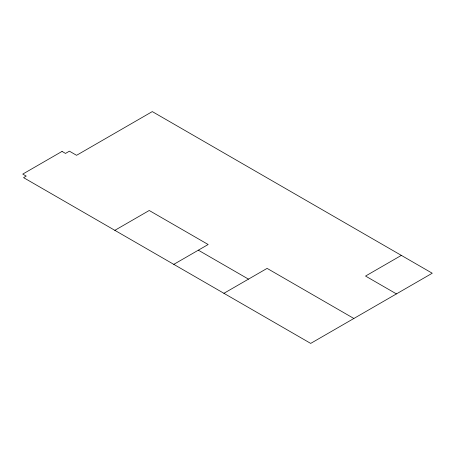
<?xml version="1.0" encoding="UTF-8"?>
<svg xmlns="http://www.w3.org/2000/svg" width="455" height="455" viewBox="0 0 455 455"><rect width="100%" height="100%" fill="white"/><g stroke="black" fill="none" stroke-linecap="round" stroke-linejoin="round"><path stroke-width="0.68" d="M114.842 230.338L149.223 210.489L208.162 244.511L173.782 264.361M223.917 293.31L267.102 268.382L353.871 318.477M401.35 255.386L365.536 276.06L396.436 293.902M198.34 250.187L248.475 279.131M62.045 151.413L22.75 174.094L26.231 176.102L23.569 177.638L310.691 343.406L432.25 273.227L152.294 111.594L76.571 155.309L69.41 151.174L65.52 153.42L62.045 151.413"/></g></svg>
